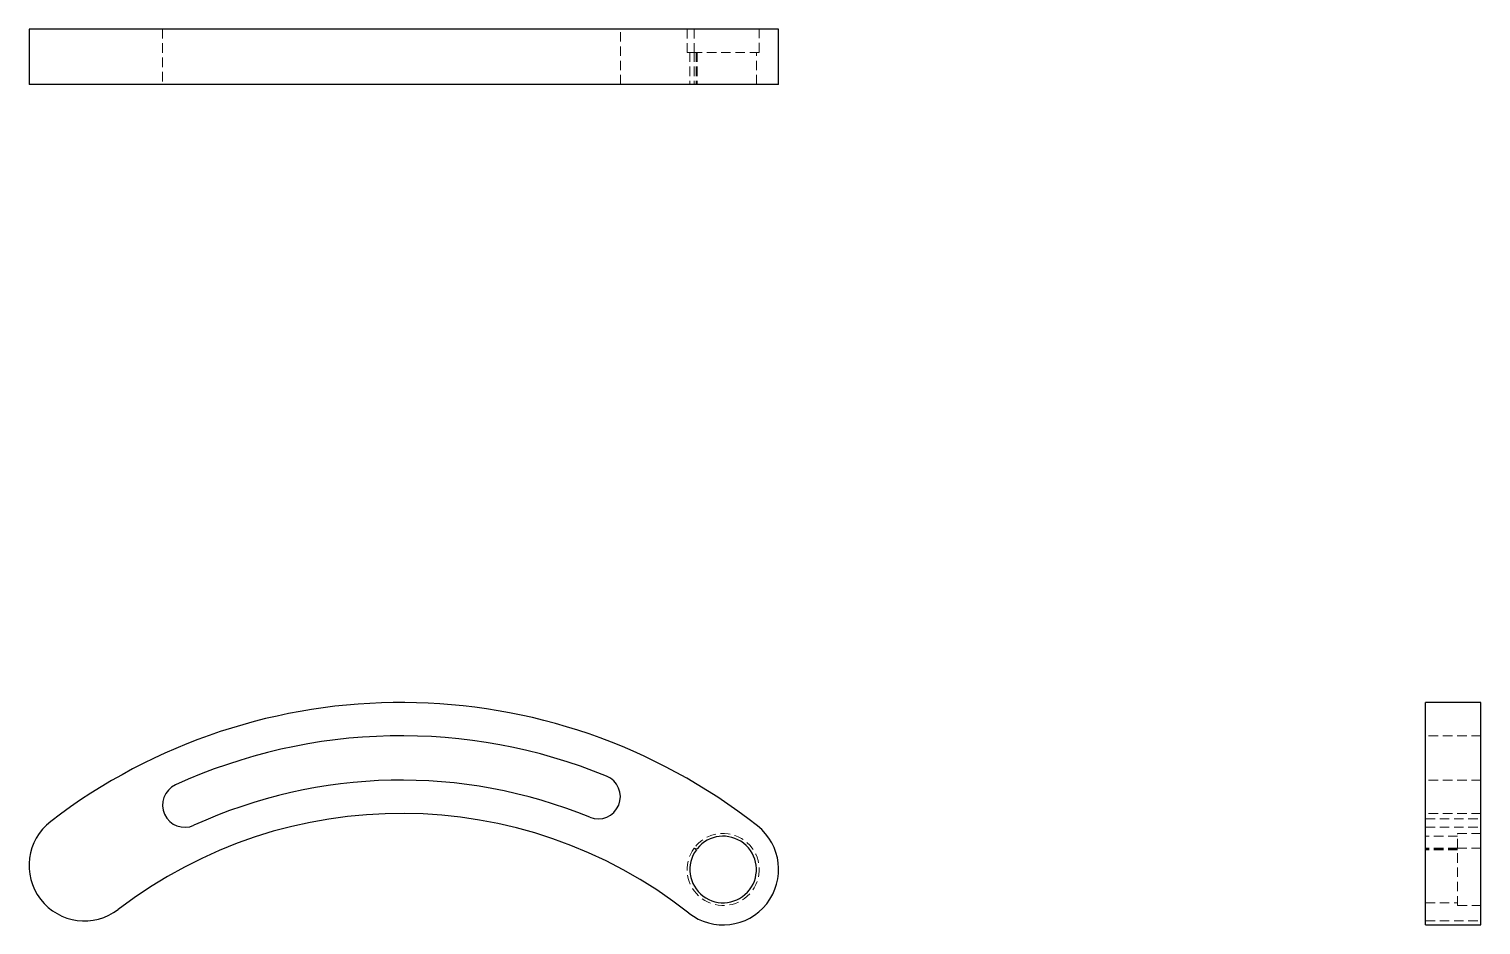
# Model space of a CAD drawing. Header units: millimetres. Extents: x 33 to 227, y 42 to 162.
import ezdxf

# ---------------------------------------------------------------- set-up
doc = ezdxf.new("R2010")
doc.units = ezdxf.units.MM
doc.linetypes.add('HIDDEN', pattern=[1.905, 1.27, -0.635])

msp = doc.modelspace()

# ---------------------------------------------------------------- linework, layer by layer
at = {"color": 7, "linetype": 'Continuous', "lineweight": 25}
for p, q in [((33, 161.7), (33, 154.3)), ((35.89, 161.7), (33, 161.7)), ((130.18, 161.7), (35.89, 161.7)), ((133, 161.7), (130.18, 161.7)), ((133, 154.3), (133, 161.7)), ((35.89, 154.3), (33, 154.3)), ((130.18, 154.3), (35.89, 154.3)), ((133, 154.3), (130.18, 154.3)), ((226.7, 71.84), (219.3, 71.84)), ((219.3, 55.37), (219.3, 71.84)), ((226.7, 55.37), (226.7, 71.84)), ((219.3, 42.16), (219.3, 55.37)), ((226.7, 42.16), (226.7, 55.37)), ((121.72, 52.4), (122.13, 52.33)), ((219.3, 42.16), (226.7, 42.16))]:
    msp.add_line(p, q, dxfattribs=at)
at = {"color": 7, "linetype": 'HIDDEN', "lineweight": 18}
for p, q in [((50.81, 161.7), (50.81, 154.3)), ((111.89, 154.3), (111.89, 161.7)), ((120.79, 161.7), (120.79, 158.59)), ((121.72, 161.7), (121.72, 158.59)), ((121.72, 161.7), (121.72, 158.59)), ((121.72, 161.7), (121.72, 158.59)), ((130.41, 158.59), (130.41, 161.7)), ((121.72, 158.59), (120.79, 158.59)), ((121.16, 158.59), (121.16, 154.3)), ((130.41, 158.59), (121.72, 158.59)), ((121.72, 158.59), (121.72, 158.59)), ((121.72, 158.59), (121.72, 154.3)), ((122.02, 158.59), (122.02, 154.3)), ((122.13, 158.59), (122.13, 154.3)), ((130.04, 154.3), (130.04, 158.59)), ((226.7, 67.4), (219.3, 67.4)), ((226.7, 61.48), (219.3, 61.48)), ((226.7, 57.04), (219.3, 57.04)), ((219.3, 56.31), (226.7, 56.31)), ((219.3, 55.19), (226.7, 55.19)), ((223.59, 44.75), (223.59, 54.37)), ((226.7, 54.37), (223.59, 54.37)), ((121.72, 52.4), (121.72, 52.4)), ((121.72, 52.4), (121.72, 52.4)), ((223.59, 54), (219.3, 54)), ((223.59, 52.4), (219.3, 52.4)), ((223.59, 52.33), (219.3, 52.33)), ((226.7, 52.4), (223.59, 52.4)), ((226.7, 52.4), (223.59, 52.4)), ((226.7, 52.4), (223.59, 52.4)), ((223.59, 52.19), (219.3, 52.19)), ((219.3, 45.12), (223.59, 45.12)), ((223.59, 44.75), (226.7, 44.75)), ((219.3, 42.7), (226.7, 42.7))]:
    msp.add_line(p, q, dxfattribs=at)
at = {"color": 7, "linetype": 'Continuous', "lineweight": 25}
for centre, radius, start, end in [((82.65, -4.95), 76.79, 51.7636, 127.5061), ((82.65, -4.95), 72.35, 67.7473, 114.5947), ((108.93, 59.28), 2.96, 247.7473, 67.7473), ((53.77, 58.15), 2.96, 114.5947, 294.5947), ((82.65, -4.95), 66.43, 67.7473, 114.5947), ((82.65, -4.95), 61.99, 51.7636, 127.5061), ((40.4, 50.1), 7.4, 127.5061, 307.5061), ((125.6, 49.56), 7.4, 231.7636, 51.7636), ((125.6, 49.56), 4.44, 143.5972, 141.4247), ((82.65, -4.95), 69.39, 55.4308, 55.7357)]:
    msp.add_arc(centre, radius, start, end, dxfattribs=at)
at = {"color": 7, "linetype": 'HIDDEN', "lineweight": 18}
msp.add_arc((125.6, 49.56), 4.81, 143.7557, 143.7501, dxfattribs=at)

doc.saveas('drawing.dxf')
